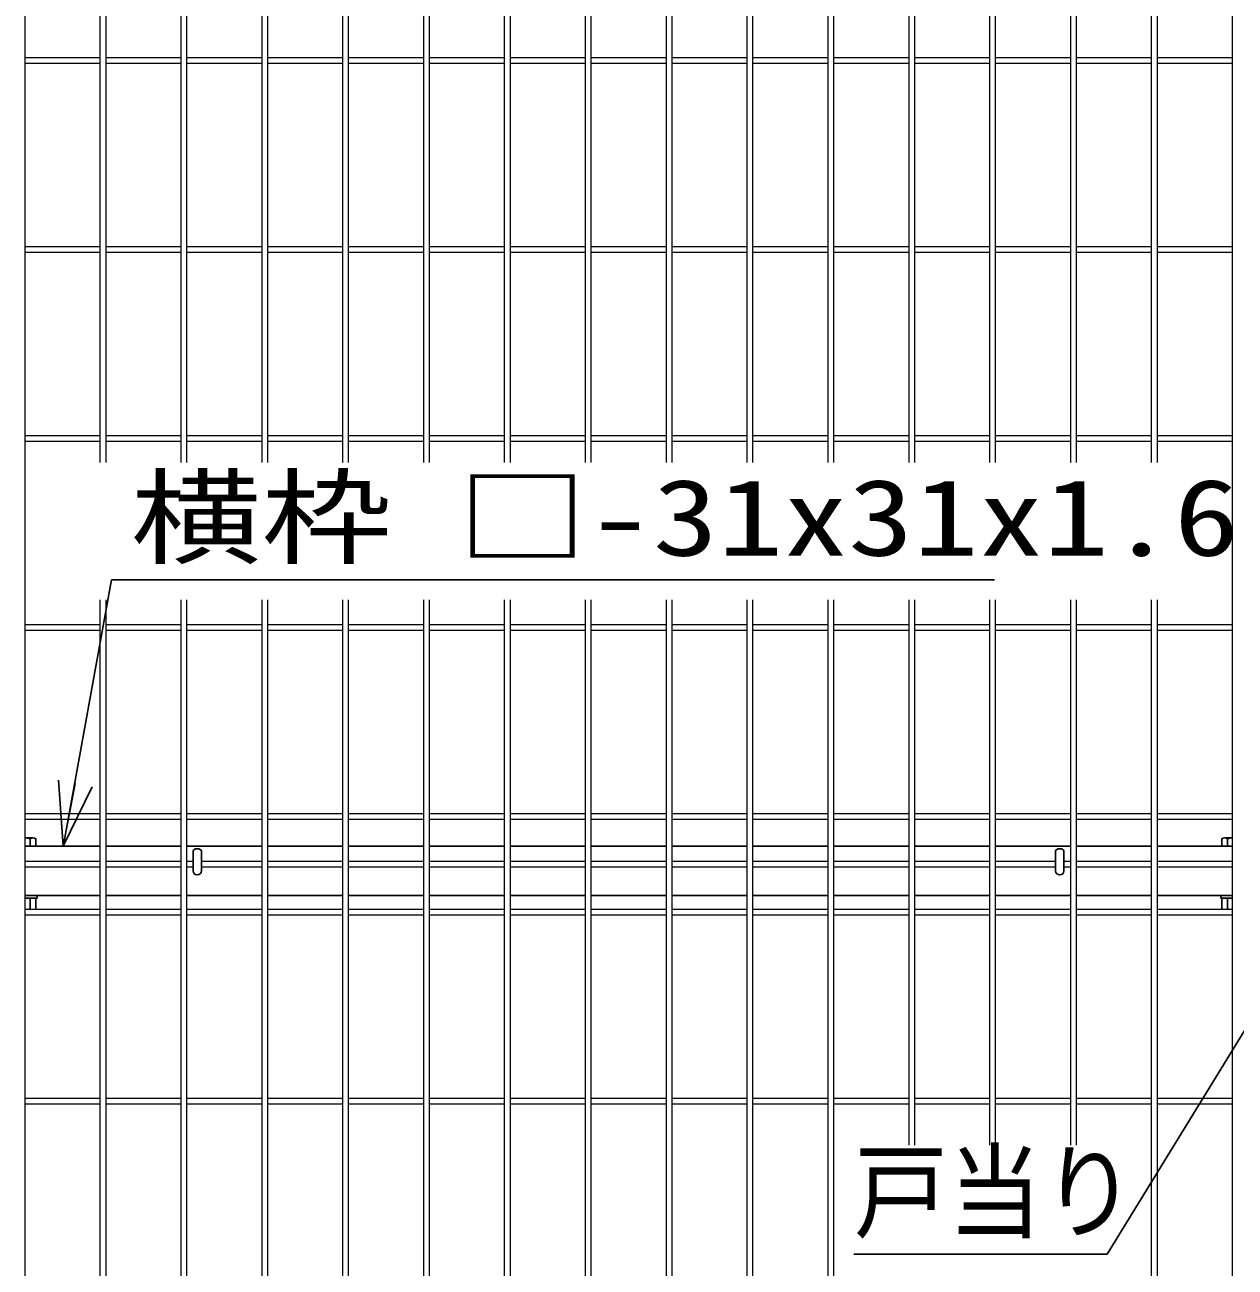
# Model space of a CAD drawing. Units: millimetres, scale not verified. Extents: x -6301 to 6301, y -4454 to 4456.
# Drawn here: x 633 to 1393, y 48 to 828 of the extents above; entities that cross this region are included whole.
import ezdxf
from ezdxf.enums import TextEntityAlignment as Align

# ---------------------------------------------------------------- set-up
doc = ezdxf.new("R2010")
doc.units = ezdxf.units.MM
doc.header["$LTSCALE"] = 20
for name, color, linetype, lineweight in [('0-1_0', 4, 'Continuous', 25), ('0-4_LAYER12', 3, 'Continuous', 25), ('0-A_実線', 7, 'Continuous', 25)]:
    doc.layers.add(name, color=color, linetype=linetype, lineweight=lineweight)
doc.styles.add('ＭＳ ゴシック', font='')
doc.styles.get('ＭＳ ゴシック').set_extended_font_data('MS Gothic')

# ---------------------------------------------------------------- blocks, each defined once
blk = doc.blocks.new('_Open30')
at = {"layer": '0-1_0', "color": 2}
blk.add_line((0, 0), (-20, 0), dxfattribs=at)
blk.add_lwpolyline([(-20, 5.36), (0, 0), (-20, -5.36)], dxfattribs=at)
blk = doc.blocks.new('MLeader4')
at = {"layer": '0-4_LAYER12'}
blk.add_line((1456.53, 290.82), (1430.35, 248.22), dxfattribs=at)
at = {"layer": '0-4_LAYER12', "color": 7}
blk.add_line((1311.88, 56.09), (1153.22, 56.09), dxfattribs=at)
at = {"layer": '0-4_LAYER12'}
blk.add_lwpolyline([(1418.94, 255.24), (1456.53, 290.82), (1441.76, 241.21)], dxfattribs=at)
at = {"layer": '0-4_LAYER12', "color": 7}
blk.add_lwpolyline([(1430.35, 248.22), (1312.24, 56.09), (1311.88, 56.09)], dxfattribs=at)
at = {"layer": '0-4_LAYER12', "style": 'ＭＳ ゴシック', "width": 0.9}
blk.add_text('戸当り', height=48.09, dxfattribs=at).set_placement((1153.22, 56.84), align=Align.BOTTOM_LEFT)

msp = doc.modelspace()

# ---------------------------------------------------------------- linework, layer by layer
at = {"layer": '0-1_0', "lineweight": 15}
for p, q in [((632.77, 1303.4), (632.77, -663)), ((679.94, 1303.4), (679.94, 552.96)), ((683.54, 1303.4), (683.54, 552.96)), ((730.71, 1303.4), (730.71, 552.96)), ((734.31, 1303.4), (734.31, 552.96)), ((781.48, 1303.4), (781.48, 552.96)), ((785.08, 1303.4), (785.08, 552.96)), ((1187.63, 1303.4), (1187.63, 552.96)), ((1191.23, 1303.4), (1191.23, 552.96)), ((1238.4, 1303.4), (1238.4, 552.96)), ((1242, 1303.4), (1242, 552.96)), ((1289.17, 1303.4), (1289.17, 552.96)), ((1292.77, 1303.4), (1292.77, 552.96)), ((1339.94, 1303.4), (1339.94, 552.96)), ((1343.54, 1303.4), (1343.54, 552.96)), ((1390.71, 1303.4), (1390.71, -663)), ((832.24, 957.01), (832.24, 552.96)), ((835.84, 957.01), (835.84, 552.96)), ((883.01, 957.01), (883.01, 552.96)), ((886.61, 957.01), (886.61, 552.96)), ((933.78, 957.01), (933.78, 552.96)), ((937.38, 957.01), (937.38, 552.96)), ((984.55, 957.01), (984.55, 552.96)), ((988.15, 957.01), (988.15, 552.96)), ((1035.32, 957.01), (1035.32, 552.96)), ((1038.92, 957.01), (1038.92, 552.96)), ((1086.09, 957.01), (1086.09, 552.96)), ((1089.69, 957.01), (1089.69, 552.96)), ((1136.86, 957.01), (1136.86, 552.96)), ((1140.46, 957.01), (1140.46, 552.96)), ((679.94, 807.07), (632.77, 807.07)), ((679.94, 803.47), (632.77, 803.47)), ((730.71, 807.07), (683.54, 807.07)), ((730.71, 803.47), (683.54, 803.47)), ((781.48, 807.07), (734.31, 807.07)), ((781.48, 803.47), (734.31, 803.47)), ((832.24, 807.07), (785.08, 807.07)), ((832.24, 803.47), (785.08, 803.47)), ((883.01, 807.07), (835.84, 807.07)), ((883.01, 803.47), (835.84, 803.47)), ((933.78, 807.07), (886.61, 807.07)), ((933.78, 803.47), (886.61, 803.47)), ((984.55, 807.07), (937.38, 807.07)), ((984.55, 803.47), (937.38, 803.47)), ((1035.32, 807.07), (988.15, 807.07)), ((1035.32, 803.47), (988.15, 803.47)), ((1086.09, 807.07), (1038.92, 807.07)), ((1086.09, 803.47), (1038.92, 803.47)), ((1136.86, 807.07), (1089.69, 807.07)), ((1136.86, 803.47), (1089.69, 803.47)), ((1187.63, 807.07), (1140.46, 807.07)), ((1187.63, 803.47), (1140.46, 803.47)), ((1238.4, 807.07), (1191.23, 807.07)), ((1238.4, 803.47), (1191.23, 803.47)), ((1289.17, 807.07), (1242, 807.07)), ((1289.17, 803.47), (1242, 803.47)), ((1339.94, 807.07), (1292.77, 807.07)), ((1339.94, 803.47), (1292.77, 803.47)), ((1390.71, 807.07), (1343.54, 807.07)), ((1390.71, 803.47), (1343.54, 803.47)), ((679.94, 688.43), (632.77, 688.43)), ((730.71, 688.43), (683.54, 688.43)), ((781.48, 688.43), (734.31, 688.43)), ((832.24, 688.43), (785.08, 688.43)), ((883.01, 688.43), (835.84, 688.43)), ((933.78, 688.43), (886.61, 688.43)), ((984.55, 688.43), (937.38, 688.43)), ((1035.32, 688.43), (988.15, 688.43)), ((1086.09, 688.43), (1038.92, 688.43)), ((1136.86, 688.43), (1089.69, 688.43)), ((1187.63, 688.43), (1140.46, 688.43)), ((1238.4, 688.43), (1191.23, 688.43)), ((1289.17, 688.43), (1242, 688.43)), ((1339.94, 688.43), (1292.77, 688.43)), ((1390.71, 688.43), (1343.54, 688.43)), ((679.94, 684.83), (632.77, 684.83)), ((730.71, 684.83), (683.54, 684.83)), ((781.48, 684.83), (734.31, 684.83)), ((832.24, 684.83), (785.08, 684.83)), ((883.01, 684.83), (835.84, 684.83)), ((933.78, 684.83), (886.61, 684.83)), ((984.55, 684.83), (937.38, 684.83)), ((1035.32, 684.83), (988.15, 684.83)), ((1086.09, 684.83), (1038.92, 684.83)), ((1136.86, 684.83), (1089.69, 684.83)), ((1187.63, 684.83), (1140.46, 684.83)), ((1238.4, 684.83), (1191.23, 684.83)), ((1289.17, 684.83), (1242, 684.83)), ((1339.94, 684.83), (1292.77, 684.83)), ((1390.71, 684.83), (1343.54, 684.83)), ((679.94, 569.79), (632.77, 569.79)), ((730.71, 569.79), (683.54, 569.79)), ((781.48, 569.79), (734.31, 569.79)), ((832.24, 569.79), (785.08, 569.79)), ((883.01, 569.79), (835.84, 569.79)), ((933.78, 569.79), (886.61, 569.79)), ((984.55, 569.79), (937.38, 569.79)), ((1035.32, 569.79), (988.15, 569.79)), ((1086.09, 569.79), (1038.92, 569.79)), ((1136.86, 569.79), (1089.69, 569.79)), ((1187.63, 569.79), (1140.46, 569.79)), ((1238.4, 569.79), (1191.23, 569.79)), ((1289.17, 569.79), (1242, 569.79)), ((1339.94, 569.79), (1292.77, 569.79)), ((1390.71, 569.79), (1343.54, 569.79)), ((679.94, 566.19), (632.77, 566.19)), ((730.71, 566.19), (683.54, 566.19)), ((781.48, 566.19), (734.31, 566.19)), ((832.24, 566.19), (785.08, 566.19)), ((883.01, 566.19), (835.84, 566.19)), ((933.78, 566.19), (886.61, 566.19)), ((984.55, 566.19), (937.38, 566.19)), ((1035.32, 566.19), (988.15, 566.19)), ((1086.09, 566.19), (1038.92, 566.19)), ((1136.86, 566.19), (1089.69, 566.19)), ((1187.63, 566.19), (1140.46, 566.19)), ((1238.4, 566.19), (1191.23, 566.19)), ((1289.17, 566.19), (1242, 566.19)), ((1339.94, 566.19), (1292.77, 566.19)), ((1390.71, 566.19), (1343.54, 566.19)), ((679.94, 466.8), (679.94, -663)), ((683.54, 466.8), (683.54, -663)), ((730.71, 466.8), (730.71, -663)), ((734.31, 466.8), (734.31, -663)), ((781.48, 466.8), (781.48, -663)), ((785.08, 466.8), (785.08, -663)), ((832.24, 466.8), (832.24, -663)), ((835.84, 466.8), (835.84, -663)), ((883.01, 466.8), (883.01, -663)), ((886.61, 466.8), (886.61, -663)), ((933.78, 466.8), (933.78, -663)), ((937.38, 466.8), (937.38, -663)), ((984.55, 466.8), (984.55, -663)), ((988.15, 466.8), (988.15, -663)), ((1035.32, 466.8), (1035.32, -663)), ((1038.92, 466.8), (1038.92, -663)), ((1086.09, 466.8), (1086.09, -663)), ((1089.69, 466.8), (1089.69, -663)), ((1136.86, 466.8), (1136.86, -663)), ((1140.46, 466.8), (1140.46, -663)), ((1187.63, 466.8), (1187.63, 124.43)), ((1191.23, 466.8), (1191.23, 124.43)), ((1238.4, 466.8), (1238.4, 124.43)), ((1242, 466.8), (1242, 124.43)), ((1289.17, 466.8), (1289.17, 124.43)), ((1292.77, 466.8), (1292.77, 124.43)), ((1339.94, 466.8), (1339.94, -663)), ((1343.54, 466.8), (1343.54, -663)), ((679.94, 451.15), (632.77, 451.15)), ((679.94, 447.55), (632.77, 447.55)), ((730.71, 451.15), (683.54, 451.15)), ((730.71, 447.55), (683.54, 447.55)), ((781.48, 451.15), (734.31, 451.15)), ((781.48, 447.55), (734.31, 447.55)), ((832.24, 451.15), (785.08, 451.15)), ((832.24, 447.55), (785.08, 447.55)), ((883.01, 451.15), (835.84, 451.15)), ((883.01, 447.55), (835.84, 447.55)), ((933.78, 451.15), (886.61, 451.15)), ((933.78, 447.55), (886.61, 447.55)), ((984.55, 451.15), (937.38, 451.15)), ((984.55, 447.55), (937.38, 447.55)), ((1035.32, 451.15), (988.15, 451.15)), ((1035.32, 447.55), (988.15, 447.55)), ((1086.09, 451.15), (1038.92, 451.15)), ((1086.09, 447.55), (1038.92, 447.55)), ((1136.86, 451.15), (1089.69, 451.15)), ((1136.86, 447.55), (1089.69, 447.55)), ((1187.63, 451.15), (1140.46, 451.15)), ((1187.63, 447.55), (1140.46, 447.55)), ((1238.4, 451.15), (1191.23, 451.15)), ((1238.4, 447.55), (1191.23, 447.55)), ((1289.17, 451.15), (1242, 451.15)), ((1289.17, 447.55), (1242, 447.55)), ((1339.94, 451.15), (1292.77, 451.15)), ((1339.94, 447.55), (1292.77, 447.55)), ((1390.71, 451.15), (1343.54, 451.15)), ((1390.71, 447.55), (1343.54, 447.55)), ((679.94, 332.5), (632.77, 332.5)), ((679.94, 328.9), (632.77, 328.9)), ((730.71, 332.5), (683.54, 332.5)), ((730.71, 328.9), (683.54, 328.9)), ((781.48, 332.5), (734.31, 332.5)), ((781.48, 328.9), (734.31, 328.9)), ((832.24, 332.5), (785.08, 332.5)), ((832.24, 328.9), (785.08, 328.9)), ((883.01, 332.5), (835.84, 332.5)), ((883.01, 328.9), (835.84, 328.9)), ((933.78, 332.5), (886.61, 332.5)), ((933.78, 328.9), (886.61, 328.9)), ((984.55, 332.5), (937.38, 332.5)), ((984.55, 328.9), (937.38, 328.9)), ((1035.32, 332.5), (988.15, 332.5)), ((1035.32, 328.9), (988.15, 328.9)), ((1086.09, 332.5), (1038.92, 332.5)), ((1086.09, 328.9), (1038.92, 328.9)), ((1136.86, 332.5), (1089.69, 332.5)), ((1136.86, 328.9), (1089.69, 328.9)), ((1187.63, 332.5), (1140.46, 332.5)), ((1187.63, 328.9), (1140.46, 328.9)), ((1238.4, 332.5), (1191.23, 332.5)), ((1238.4, 328.9), (1191.23, 328.9)), ((1289.17, 332.5), (1242, 332.5)), ((1289.17, 328.9), (1242, 328.9)), ((1339.94, 332.5), (1292.77, 332.5)), ((1339.94, 328.9), (1292.77, 328.9)), ((1390.71, 332.5), (1343.54, 332.5)), ((1390.71, 328.9), (1343.54, 328.9)), ((679.94, 302.5), (632.77, 302.5)), ((679.94, 298.9), (632.77, 298.9)), ((730.71, 302.5), (683.54, 302.5)), ((730.71, 298.9), (683.54, 298.9)), ((738.39, 302.5), (734.31, 302.5)), ((738.39, 298.9), (734.31, 298.9)), ((781.48, 302.5), (743.59, 302.5)), ((781.48, 298.9), (743.59, 298.9)), ((832.24, 302.5), (785.08, 302.5)), ((832.24, 298.9), (785.08, 298.9)), ((883.01, 302.5), (835.84, 302.5)), ((883.01, 298.9), (835.84, 298.9)), ((933.78, 302.5), (886.61, 302.5)), ((933.78, 298.9), (886.61, 298.9)), ((984.55, 302.5), (937.38, 302.5)), ((984.55, 298.9), (937.38, 298.9)), ((1035.32, 302.5), (988.15, 302.5)), ((1035.32, 298.9), (988.15, 298.9)), ((1086.09, 302.5), (1038.92, 302.5)), ((1086.09, 298.9), (1038.92, 298.9)), ((1136.86, 302.5), (1089.69, 302.5)), ((1136.86, 298.9), (1089.69, 298.9)), ((1187.63, 302.5), (1140.46, 302.5)), ((1187.63, 298.9), (1140.46, 298.9)), ((1238.4, 302.5), (1191.23, 302.5)), ((1238.4, 298.9), (1191.23, 298.9)), ((1279.89, 302.5), (1242, 302.5)), ((1279.89, 298.9), (1242, 298.9)), ((1289.17, 302.5), (1285.09, 302.5)), ((1289.17, 298.9), (1285.09, 298.9)), ((1339.94, 302.5), (1292.77, 302.5)), ((1339.94, 298.9), (1292.77, 298.9)), ((1390.71, 302.5), (1343.54, 302.5)), ((1390.71, 298.9), (1343.54, 298.9)), ((679.94, 272.5), (632.77, 272.5)), ((679.94, 268.9), (632.77, 268.9)), ((730.71, 272.5), (683.54, 272.5)), ((730.71, 268.9), (683.54, 268.9)), ((781.48, 272.5), (734.31, 272.5)), ((781.48, 268.9), (734.31, 268.9)), ((832.24, 272.5), (785.08, 272.5)), ((832.24, 268.9), (785.08, 268.9)), ((883.01, 272.5), (835.84, 272.5)), ((883.01, 268.9), (835.84, 268.9)), ((933.78, 272.5), (886.61, 272.5)), ((933.78, 268.9), (886.61, 268.9)), ((984.55, 272.5), (937.38, 272.5)), ((984.55, 268.9), (937.38, 268.9)), ((1035.32, 272.5), (988.15, 272.5)), ((1035.32, 268.9), (988.15, 268.9)), ((1086.09, 272.5), (1038.92, 272.5)), ((1086.09, 268.9), (1038.92, 268.9)), ((1136.86, 272.5), (1089.69, 272.5)), ((1136.86, 268.9), (1089.69, 268.9)), ((1187.63, 272.5), (1140.46, 272.5)), ((1187.63, 268.9), (1140.46, 268.9)), ((1238.4, 272.5), (1191.23, 272.5)), ((1238.4, 268.9), (1191.23, 268.9)), ((1289.17, 272.5), (1242, 272.5)), ((1289.17, 268.9), (1242, 268.9)), ((1339.94, 272.5), (1292.77, 272.5)), ((1339.94, 268.9), (1292.77, 268.9)), ((1390.71, 272.5), (1343.54, 272.5)), ((1390.71, 268.9), (1343.54, 268.9)), ((679.94, 153.86), (632.77, 153.86)), ((679.94, 150.26), (632.77, 150.26)), ((730.71, 153.86), (683.54, 153.86)), ((730.71, 150.26), (683.54, 150.26)), ((781.48, 153.86), (734.31, 153.86)), ((781.48, 150.26), (734.31, 150.26)), ((832.24, 153.86), (785.08, 153.86)), ((832.24, 150.26), (785.08, 150.26)), ((883.01, 153.86), (835.84, 153.86)), ((883.01, 150.26), (835.84, 150.26)), ((933.78, 153.86), (886.61, 153.86)), ((933.78, 150.26), (886.61, 150.26)), ((984.55, 153.86), (937.38, 153.86)), ((984.55, 150.26), (937.38, 150.26)), ((1035.32, 153.86), (988.15, 153.86)), ((1035.32, 150.26), (988.15, 150.26)), ((1086.09, 153.86), (1038.92, 153.86)), ((1086.09, 150.26), (1038.92, 150.26)), ((1136.86, 153.86), (1089.69, 153.86)), ((1136.86, 150.26), (1089.69, 150.26)), ((1187.63, 153.86), (1140.46, 153.86)), ((1187.63, 150.26), (1140.46, 150.26)), ((1238.4, 153.86), (1191.23, 153.86)), ((1238.4, 150.26), (1191.23, 150.26)), ((1289.17, 153.86), (1242, 153.86)), ((1289.17, 150.26), (1242, 150.26)), ((1339.94, 153.86), (1292.77, 153.86)), ((1339.94, 150.26), (1292.77, 150.26)), ((1390.71, 153.86), (1343.54, 153.86)), ((1390.71, 150.26), (1343.54, 150.26))]:
    msp.add_line(p, q, dxfattribs=at)
at = {"layer": '0-1_0', "color": 7}
for p, q in [((637.88, 317.42), (632.77, 317.42)), ((679.94, 312.2), (632.77, 312.2)), ((639.7, 312.2), (632.77, 312.2)), ((636.06, 312.2), (636.06, 316.89)), ((639.7, 312.2), (639.7, 316.89)), ((730.71, 312.2), (683.54, 312.2)), ((781.48, 312.2), (734.31, 312.2)), ((832.24, 312.2), (785.08, 312.2)), ((883.01, 312.2), (835.84, 312.2)), ((933.78, 312.2), (886.61, 312.2)), ((984.55, 312.2), (937.38, 312.2)), ((1035.32, 312.2), (988.15, 312.2)), ((1086.09, 312.2), (1038.92, 312.2)), ((1136.86, 312.2), (1089.69, 312.2)), ((1187.63, 312.2), (1140.46, 312.2)), ((1238.4, 312.2), (1191.23, 312.2)), ((1289.17, 312.2), (1242, 312.2)), ((1339.94, 312.2), (1292.77, 312.2)), ((1390.71, 312.2), (1343.54, 312.2)), ((1384.25, 312.2), (1384.25, 316.89)), ((1390.71, 312.2), (1384.25, 312.2)), ((1390.71, 317.42), (1386.07, 317.42)), ((1387.89, 312.2), (1387.89, 316.89)), ((738.39, 308.98), (738.39, 296.7)), ((743.59, 308.98), (743.59, 296.7)), ((1279.89, 308.98), (1279.89, 296.7)), ((1285.09, 308.98), (1285.09, 296.7)), ((679.94, 281.2), (632.77, 281.2)), ((730.71, 281.2), (683.54, 281.2)), ((781.48, 281.2), (734.31, 281.2)), ((832.24, 281.2), (785.08, 281.2)), ((883.01, 281.2), (835.84, 281.2)), ((933.78, 281.2), (886.61, 281.2)), ((984.55, 281.2), (937.38, 281.2)), ((1035.32, 281.2), (988.15, 281.2)), ((1086.09, 281.2), (1038.92, 281.2)), ((1136.86, 281.2), (1089.69, 281.2)), ((1187.63, 281.2), (1140.46, 281.2)), ((1238.4, 281.2), (1191.23, 281.2)), ((1289.17, 281.2), (1242, 281.2)), ((1339.94, 281.2), (1292.77, 281.2)), ((1390.71, 281.2), (1343.54, 281.2)), ((639.7, 279.6), (632.77, 279.6)), ((636.06, 272.82), (636.06, 279.6)), ((639.7, 272.82), (639.7, 279.6)), ((1390.71, 279.6), (1384.25, 279.6)), ((1384.25, 272.82), (1384.25, 279.6)), ((1387.89, 272.82), (1387.89, 279.6))]:
    msp.add_line(p, q, dxfattribs=at)
for centre, radius, start, end in [((632.42, 304.82), 12.6, 73.22135, 88.42729), ((637.88, 314.07), 3.35, 57.13278, 122.86722), ((1386.07, 314.07), 3.35, 57.13278, 122.86722), ((1391.52, 304.82), 12.6, 93.71516, 106.77865), ((740.99, 296.7), 2.6, 180, 0), ((1282.49, 296.7), 2.6, 180, 0), ((632.42, 284.88), 12.6, 280.83374, 286.77865), ((637.88, 275.63), 3.35, 237.13278, 248.90499), ((637.88, 275.63), 3.35, 291.09501, 302.86722), ((1386.07, 275.63), 3.35, 237.13278, 248.91375), ((1386.07, 275.63), 3.35, 291.08625, 302.86722), ((1391.52, 284.88), 12.6, 253.22135, 259.17072)]:
    msp.add_arc(centre, radius, start, end, dxfattribs=at)
for centre in [(740.99, 308.98), (1282.49, 308.98)]:
    msp.add_ellipse(centre, major_axis=(-2.6, 0), ratio=0.601815, start_param=3.141593, end_param=6.283185, dxfattribs=at)
at = {"layer": '0-4_LAYER12', "color": 7}
msp.add_lwpolyline([(1241.59, 479.32), (687.26, 479.32), (657.2, 314.16)], dxfattribs=at)
at = {"layer": '0-A_実線'}
for p, q in [((632.77, 281.2), (640.42, 281.2)), ((640.42, 281.2), (640.42, 279.6)), ((1383.52, 281.2), (1383.52, 279.6)), ((1383.52, 281.2), (1390.71, 281.2)), ((632.77, 279.6), (640.42, 279.6)), ((1383.52, 279.6), (1390.71, 279.6))]:
    msp.add_line(p, q, dxfattribs=at)

# ---------------------------------------------------------------- block references
at = {"layer": '0-4_LAYER12', "xscale": 2, "yscale": 2, "rotation": 259.01654}
msp.add_blockref('_Open30', (656.82, 312.2), dxfattribs=at)
at = {"layer": '0-4_LAYER12'}
msp.add_blockref('MLeader4', (0, 0), dxfattribs=at)

# ---------------------------------------------------------------- texts
at = {"layer": '0-4_LAYER12', "style": 'ＭＳ ゴシック', "width": 1.25}
msp.add_text('横枠 □-31x31x1.6', height=48.09, dxfattribs=at).set_placement((699.26, 480.07), align=Align.BOTTOM_LEFT)

doc.saveas('drawing.dxf')
